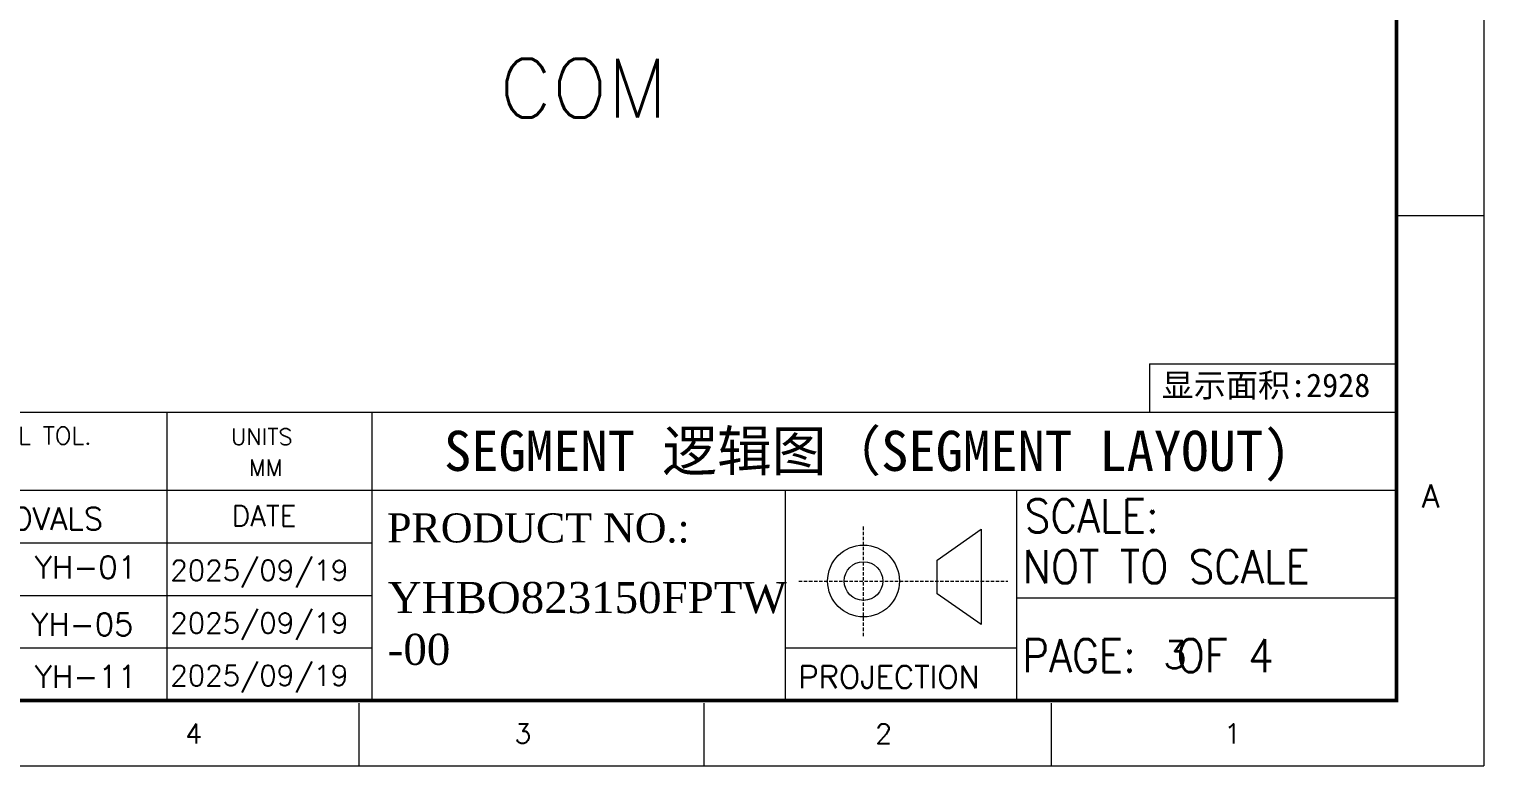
# Model space of a CAD drawing. Extents: x 105 to 1195, y -174 to 82.
# Drawn here: x 851.6 to 959.6, y -173.9 to -119.2 of the extents above; entities that cross this region are included whole.
import ezdxf

# ---------------------------------------------------------------- set-up
doc = ezdxf.new("R2010")
doc.units = 0
doc.header["$MEASUREMENT"] = 0
doc.linetypes.add('HIDDEN', pattern=[0.375, 0.25, -0.125])
doc.layers.add('COM', color=1, linetype='Continuous')
doc.layers.add('D', color=4, linetype='Continuous')
doc.styles.add('ROMANS', font='romans')
doc.styles.add('样式 1', font='simhei.ttf')
doc.styles.add('样式 3', font='')
doc.styles.get('样式 3').set_extended_font_data('Tunga')

msp = doc.modelspace()

# ---------------------------------------------------------------- linework, layer by layer
at = {"layer": 'D', "lineweight": 9}
for p, q in [((959.595, -20.285), (959.595, -173.877)), ((959.595, -133.048), (953.1, -133.048)), ((953.1, -137.814), (953.1, -169.021)), ((934.763, -144.025), (953.126, -144.025)), ((934.763, -144.025), (934.763, -147.61)), ((843.51, -147.61), (953.126, -147.61)), ((861.795, -169.021), (861.795, -147.61)), ((877.023, -169.021), (877.023, -147.61)), ((843.51, -153.417), (953.1, -153.417)), ((907.738, -169.021), (907.738, -153.417)), ((924.91, -169.021), (924.91, -153.417)), ((843.51, -157.318), (877.023, -157.318)), ((843.51, -161.219), (877.023, -161.219)), ((924.91, -161.394), (953.1, -161.394)), ((843.51, -165.12), (877.023, -165.12)), ((907.738, -165.12), (924.91, -165.12)), ((953.1, -169.021), (843.51, -169.021)), ((876.058, -173.877), (876.058, -169.232)), ((901.689, -173.877), (901.689, -169.232)), ((927.473, -173.877), (927.473, -169.232)), ((742.378, -173.877), (959.595, -173.877))]:
    msp.add_line(p, q, dxfattribs=at)
at = {"layer": 'D', "linetype": 'HIDDEN', "lineweight": 9}
for p, q in [((913.52, -164.239), (913.52, -156.064)), ((908.721, -160.152), (924.238, -160.152))]:
    msp.add_line(p, q, dxfattribs=at)
at = {"layer": 'D', "lineweight": 9}
for points, const_width in [([(953.1, -25.141), (747.847, -25.141), (747.847, -169.021), (953.1, -169.021), (953.1, -25.141)], 0.285), ([(856.385, -169.021), (818.478, -169.021)], 0.159)]:
    msp.add_lwpolyline(points, dxfattribs=dict(at, const_width=const_width))
msp.add_lwpolyline([(918.993, -161.097), (918.993, -158.609), (922.256, -156.314), (922.256, -163.391)], close=True, dxfattribs=at)
at = {"layer": 'D', "color": 0, "const_width": 0.0889}
for points in [[(953.1, -163.244), (953.1, -168.845)], [(953.1, -163.42), (953.1, -169.021)], [(953.1, -163.42), (953.1, -169.021)], [(953.1, -163.42), (953.1, -169.021)]]:
    msp.add_lwpolyline(points, dxfattribs=at)
at = {"layer": 'D', "lineweight": 9}
for radius in [2.666, 1.435]:
    msp.add_circle((913.52, -160.152), radius, dxfattribs=at)

# ---------------------------------------------------------------- texts
at = {"layer": 'COM', "lineweight": 5, "style": 'ROMANS'}
msp.add_text('COM', height=4.3591, dxfattribs=at).set_placement((886.461, -125.739))
at = {"layer": 'D', "lineweight": 9}
for s, height, style, p in [('GENERAL TOL.', 1.30095, 'ROMANS', (844.043, -150.008)), ('UNITS', 1.2101, 'ROMANS', (866.549, -150.043)), ('SEGMENT 逻辑图（SEGMENT LAYOUT)', 2.97881, '样式 1', (882.366, -151.977)), ('MM', 1.2101, 'ROMANS', (867.881, -152.335)), ('A', 1.709, 'ROMANS', (954.983, -154.694)), ('APPROVALS', 1.6718, 'ROMANS', (844.439, -156.355)), ('DATE', 1.5126, 'ROMANS', (866.606, -156.069)), ('YH-01', 1.6718, 'ROMANS', (851.966, -159.967)), ('2025/09/19', 1.5126, 'ROMANS', (862.039, -160.123)), ('YH-05', 1.6718, 'ROMANS', (851.703, -164.212)), ('2025/09/19', 1.5126, 'ROMANS', (862.039, -164.024)), ('3', 2.043, 'ROMANS', (935.777, -166.636)), ('2025/09/19', 1.5126, 'ROMANS', (862.039, -167.925)), ('YH-11', 1.6718, 'ROMANS', (851.968, -168.084)), ('PROJECTION', 1.6718, 'ROMANS', (908.689, -168.109)), ('4', 1.452, 'ROMANS', (863.16, -172.205)), ('3', 1.452, 'ROMANS', (887.604, -172.205)), ('2', 1.452, 'ROMANS', (914.394, -172.205)), ('1', 1.452, 'ROMANS', (940.302, -172.205))]:
    msp.add_text(s, height=height, dxfattribs=dict(at, style=style)).set_placement(p)
at = {"layer": 'D', "lineweight": 9, "style": 'ROMANS', "width": 0.9}
for s, height, p in [('SCALE:', 2.4561, (925.499, -156.54)), ('NOT TO SCALE', 2.45614, (925.355, -160.323)), ('PAGE:  OF 4', 2.45614, (925.313, -166.916))]:
    msp.add_text(s, height=height, dxfattribs=at).set_placement(p)
at = {"layer": 'D', "lineweight": 9, "insert": (935.657, -144.74), "char_height": 1.74967, "width": 36.43658, "attachment_point": 1}
msp.add_mtext('{\\fSimSun|b0|i0|c134|p2;显示面积:2928}', dxfattribs=at)
at = {"layer": 'D', "color": 4, "attachment_point": 1, "style": '样式 3'}
for s, insert, char_height, width in [('{\\fTimes New Roman|b0|i0|c0|p18;PRODUCT NO.:}', (878.139, -155.129), 2.1594, 26.3639), ('{\\fTimes New Roman|b0|i0|c186|p18;Y\\fTimes New Roman|b0|i0|c0|p18;H\\fTimes New Roman|b0|i0|c186|p18;BO823150FPTW\\P\\fTimes New Roman|b0|i0|c0|p18;-0\\fTimes New Roman|b0|i0|c186|p18;0}', (878.188, -160.224), 2.307861, 28.17642)]:
    msp.add_mtext(s, dxfattribs=dict(at, insert=insert, char_height=char_height, width=width))

doc.saveas('drawing.dxf')
